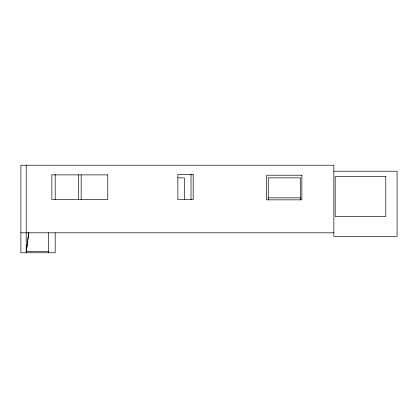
<?xml version="1.0" encoding="UTF-8"?>
<svg xmlns="http://www.w3.org/2000/svg" width="418" height="418" viewBox="0 0 418 418"><rect width="100%" height="100%" fill="white"/><g stroke="black" fill="none" stroke-linecap="round" stroke-linejoin="round"><path stroke-width="0.63" d="M28.717 232.763L26.224 251.448L48.932 251.448M26.658 249.191L27.342 244.034M27.515 242.748L27.771 240.815M27.943 239.524L28.889 232.434M333.846 171.213L397.1 171.213L397.1 236.468L333.846 236.468L333.846 165.22L20.9 165.22L20.9 252.78L55.192 252.78L55.192 232.763M177.906 177.869L184.364 177.869L184.364 199.83M268.45 197.845L300.714 197.845M20.9 232.805L333.846 232.805M300.552 199.83L300.552 177.869L268.262 177.869L268.262 199.83M191.021 174.316L191.021 199.647M81.16 174.876L81.16 199.511M78.495 174.876L78.495 199.511M55.192 174.316L55.192 199.647M48.53 232.763L48.53 252.78M26.224 165.22L26.224 252.78M193.184 174.541L177.869 174.541L177.869 199.511L193.184 199.511L193.184 174.541M107.792 174.876L51.863 174.876L51.863 199.511L107.792 199.511L107.792 174.876M301.885 175.21L266.595 175.21L266.595 199.846L301.885 199.846L301.885 175.21M385.783 176.542L335.179 176.542L335.179 216.493L385.783 216.493L385.783 176.542"/></g></svg>
